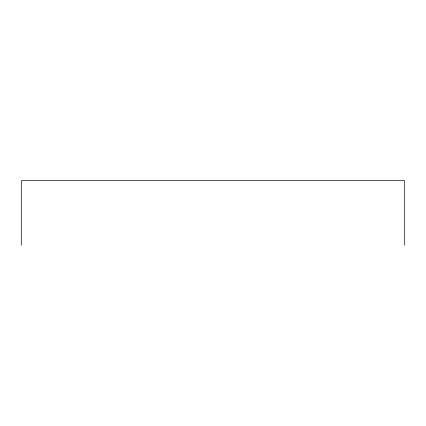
<?xml version="1.0" encoding="UTF-8"?>
<svg xmlns="http://www.w3.org/2000/svg" width="426" height="426" viewBox="0 0 426 426"><rect width="100%" height="100%" fill="white"/><g stroke="black" fill="none" stroke-linecap="round" stroke-linejoin="round"><path stroke-width="0.64" d="M404.7 245.307L404.7 180.693L21.3 180.693L21.3 245.307"/></g></svg>
